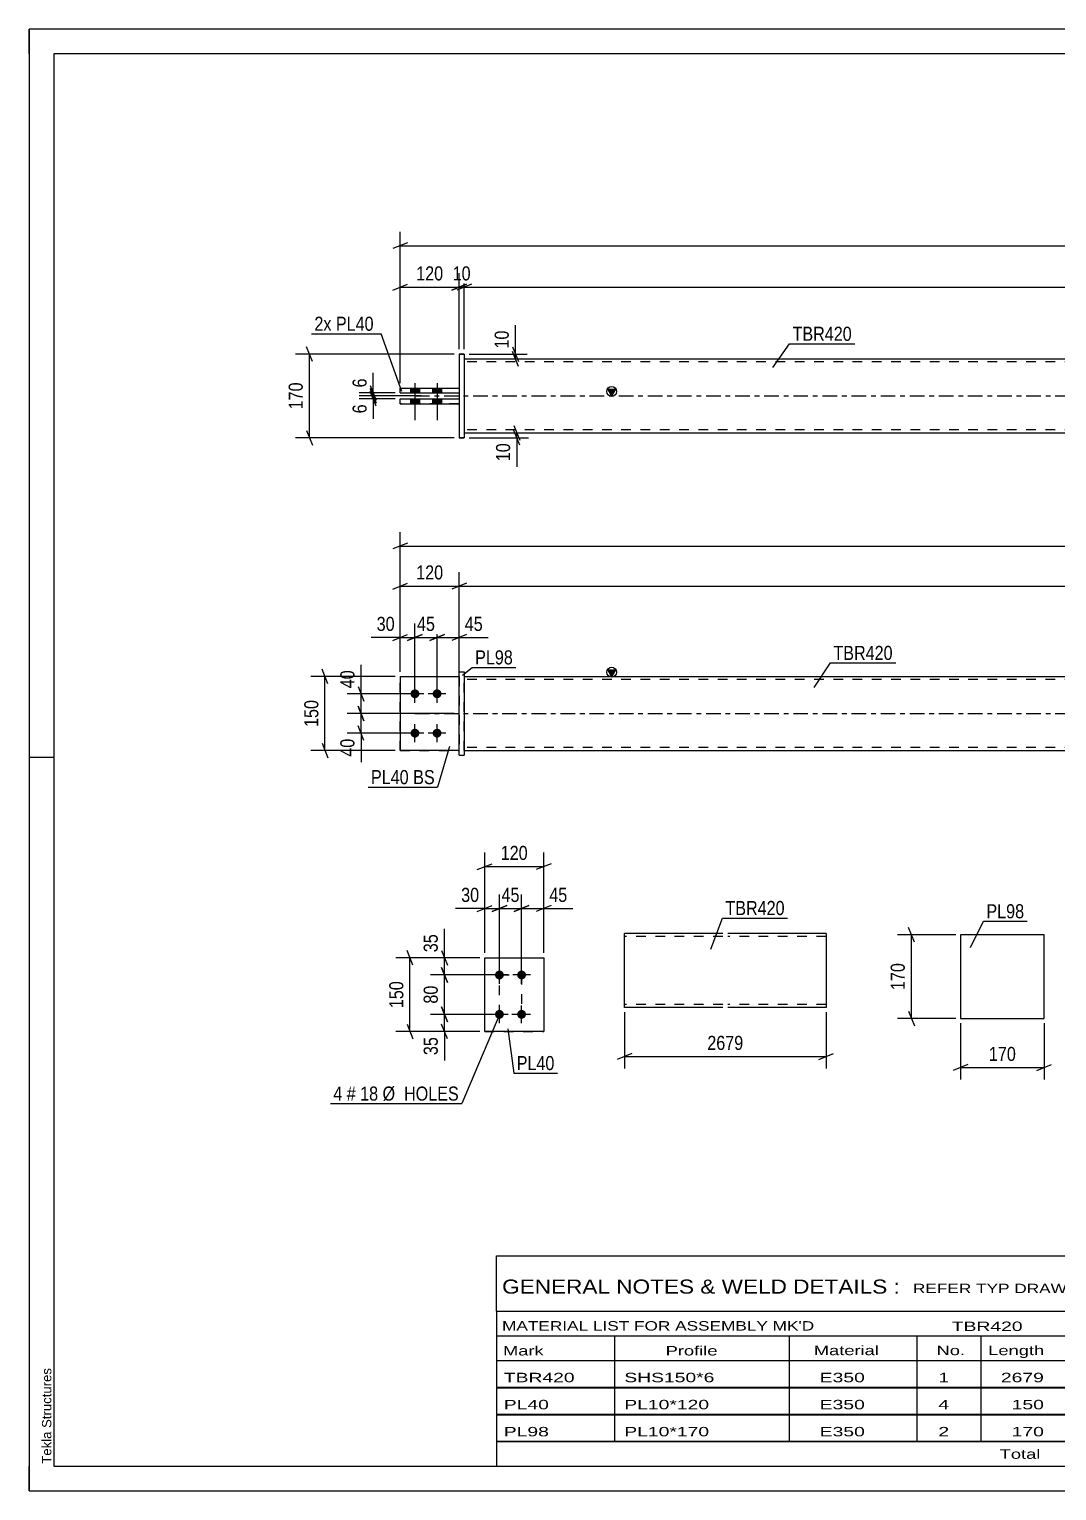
# Model space of a CAD drawing. Header units: millimetres. Extents: x 0 to 420, y 0 to 297.
# Drawn here: x 0 to 208.9, y 0 to 297 of the extents above; entities that cross this region are included whole.
import ezdxf

# ---------------------------------------------------------------- set-up
doc = ezdxf.new("R2010")
doc.units = ezdxf.units.MM
doc.linetypes.add('DXK_LINE_DOT2', pattern=[3.9198, 1.9599, -1.9599])
doc.linetypes.add('DXK_LINE_DOT3', pattern=[5.9187, 2.979, -0.9799, 0.9799, -0.9799])
doc.styles.add('Arial', font='arial.ttf', dxfattribs={"height": 0.2})
doc.styles.add('Arial Narrow', font='ARIALN.TTF', dxfattribs={"height": 0.2})

# ---------------------------------------------------------------- blocks, each defined once
blk = doc.blocks.new('Unknown-580573912-1163')
at = {"color": 5, "linetype": 'Continuous'}
for p, q in [((420, 297), (0, 297)), ((0, 297), (0, 0)), ((0, 292), (0, 297)), ((415, 292), (5, 292)), ((5, 292), (5, 5)), ((5, 149), (0, 149)), ((0, 0), (0, 5)), ((5, 5), (415, 5)), ((0, 0), (420, 0))]:
    blk.add_line(p, q, dxfattribs=at)
at = {"color": 174, "linetype": 'Continuous', "style": 'Arial'}
blk.add_text('Tekla Structures', height=1.9102, rotation=90, dxfattribs=at).set_placement((4.5, 5.5))
blk = doc.blocks.new('Part-580573912-1761 - 1733')
at = {"color": 2, "linetype": 'Continuous'}
for p, q in [((75.43, 165.45), (87.43, 165.45)), ((75.43, 165.45), (75.43, 150.45)), ((87.43, 150.45), (75.43, 150.45)), ((75.43, 150.45), (75.43, 150.45))]:
    blk.add_line(p, q, dxfattribs=at)
at = {"color": 7, "linetype": 'DXK_LINE_DOT2'}
for p, q in [((75.43, 165.45), (87.43, 165.45)), ((87.43, 165.45), (87.43, 165.45)), ((87.43, 165.45), (87.43, 150.45)), ((75.43, 150.45), (87.43, 150.45))]:
    blk.add_line(p, q, dxfattribs=at)
blk = doc.blocks.new('Bolt-580573912-1735 - 1733')
at = {"linetype": 'Continuous'}
for points in [[(78.43, 162.85), (78.62, 162.83), (78.8, 162.78), (78.96, 162.68), (79.1, 162.56), (79.21, 162.4), (79.29, 162.23), (79.33, 162.05), (79.33, 161.86), (79.29, 161.68), (79.21, 161.5), (79.1, 161.35), (78.96, 161.23), (78.8, 161.13), (78.62, 161.07), (78.43, 161.05), (78.25, 161.07), (78.07, 161.13), (77.9, 161.23), (77.76, 161.35), (77.65, 161.5), (77.58, 161.68), (77.54, 161.86), (77.54, 162.05), (77.58, 162.23), (77.65, 162.4), (77.76, 162.56), (77.9, 162.68), (78.07, 162.78), (78.25, 162.83)], [(82.93, 162.85), (83.12, 162.83), (83.3, 162.78), (83.46, 162.68), (83.6, 162.56), (83.71, 162.4), (83.79, 162.23), (83.83, 162.05), (83.83, 161.86), (83.79, 161.68), (83.71, 161.5), (83.6, 161.35), (83.46, 161.23), (83.3, 161.13), (83.12, 161.07), (82.93, 161.05), (82.75, 161.07), (82.57, 161.13), (82.4, 161.23), (82.26, 161.35), (82.15, 161.5), (82.08, 161.68), (82.04, 161.86), (82.04, 162.05), (82.08, 162.23), (82.15, 162.4), (82.26, 162.56), (82.4, 162.68), (82.57, 162.78), (82.75, 162.83)], [(78.43, 154.85), (78.62, 154.83), (78.8, 154.78), (78.96, 154.68), (79.1, 154.56), (79.21, 154.4), (79.29, 154.23), (79.33, 154.05), (79.33, 153.86), (79.29, 153.68), (79.21, 153.5), (79.1, 153.35), (78.96, 153.23), (78.8, 153.13), (78.62, 153.07), (78.43, 153.05), (78.25, 153.07), (78.07, 153.13), (77.9, 153.23), (77.76, 153.35), (77.65, 153.5), (77.58, 153.68), (77.54, 153.86), (77.54, 154.05), (77.58, 154.23), (77.65, 154.4), (77.76, 154.56), (77.9, 154.68), (78.07, 154.78), (78.25, 154.83)], [(82.93, 154.85), (83.12, 154.83), (83.3, 154.78), (83.46, 154.68), (83.6, 154.56), (83.71, 154.4), (83.79, 154.23), (83.83, 154.05), (83.83, 153.86), (83.79, 153.68), (83.71, 153.5), (83.6, 153.35), (83.46, 153.23), (83.3, 153.13), (83.12, 153.07), (82.93, 153.05), (82.75, 153.07), (82.57, 153.13), (82.4, 153.23), (82.26, 153.35), (82.15, 153.5), (82.08, 153.68), (82.04, 153.86), (82.04, 154.05), (82.08, 154.23), (82.15, 154.4), (82.26, 154.56), (82.4, 154.68), (82.57, 154.78), (82.75, 154.83)]]:
    blk.add_hatch(color=1, dxfattribs=at).paths.add_polyline_path(points)
at = {"color": 1, "linetype": 'Continuous'}
for p, q in [((78.43, 160.15), (78.43, 163.75)), ((82.93, 160.15), (82.93, 163.75)), ((80.23, 161.95), (76.63, 161.95)), ((84.73, 161.95), (81.13, 161.95)), ((78.43, 152.15), (78.43, 155.75)), ((82.93, 152.15), (82.93, 155.75)), ((80.23, 153.95), (76.63, 153.95)), ((84.73, 153.95), (81.13, 153.95))]:
    blk.add_line(p, q, dxfattribs=at)
blk = doc.blocks.new('Part-580573912-1741 - 1733')
at = {"linetype": 'Continuous'}
blk.add_hatch(color=2, dxfattribs=at).paths.add_polyline_path([(118.43, 165.45), (117.63, 166.85), (119.23, 166.85)])
at = {"color": 2, "linetype": 'Continuous'}
for p, q in [((118.43, 165.45), (117.63, 166.85)), ((117.63, 166.85), (119.23, 166.85)), ((119.23, 166.85), (118.43, 165.45)), ((88.43, 165.45), (216.43, 165.45)), ((88.43, 150.45), (216.43, 150.45))]:
    blk.add_line(p, q, dxfattribs=at)
at = {"color": 7, "linetype": 'DXK_LINE_DOT2'}
for p, q in [((88.43, 150.45), (88.43, 165.45)), ((216.43, 164.85), (88.43, 164.85)), ((216.43, 151.05), (88.43, 151.05))]:
    blk.add_line(p, q, dxfattribs=at)
at = {"color": 7, "linetype": 'DXK_LINE_DOT3'}
blk.add_line((78.43, 157.95), (216.43, 157.95), dxfattribs=at)
at = {"color": 2, "linetype": 'Continuous'}
blk.add_circle((118.43, 166.35), 1, dxfattribs=at)
blk = doc.blocks.new('Part-580573912-1756 - 1733')
at = {"color": 2, "linetype": 'Continuous'}
for p, q in [((87.43, 166.45), (88.43, 166.45)), ((87.43, 149.45), (87.43, 166.45)), ((88.43, 166.45), (88.43, 166.45)), ((88.43, 166.45), (88.43, 149.45)), ((87.43, 149.45), (88.43, 149.45))]:
    blk.add_line(p, q, dxfattribs=at)
at = {"color": 7, "linetype": 'DXK_LINE_DOT2'}
for p, q in [((87.43, 166.45), (88.43, 166.45)), ((87.43, 149.45), (88.43, 149.45))]:
    blk.add_line(p, q, dxfattribs=at)
blk = doc.blocks.new('Part-580573912-1766 - 1733')
at = {"color": 7, "linetype": 'DXK_LINE_DOT2'}
for p, q in [((75.43, 165.45), (87.43, 165.45)), ((75.43, 165.45), (87.43, 165.45)), ((75.43, 150.45), (75.43, 165.45)), ((87.43, 165.45), (87.43, 165.45)), ((87.43, 165.45), (87.43, 150.45)), ((75.43, 150.45), (87.43, 150.45)), ((87.43, 150.45), (75.43, 150.45)), ((75.43, 150.45), (75.43, 150.45))]:
    blk.add_line(p, q, dxfattribs=at)
blk = doc.blocks.new('Part-580573912-1440 - 1390')
at = {"linetype": 'Continuous'}
blk.add_hatch(color=2, dxfattribs=at).paths.add_polyline_path([(118.43, 222.49), (117.63, 223.89), (119.23, 223.89)])
at = {"color": 2, "linetype": 'Continuous'}
for p, q in [((88.43, 229.99), (216.43, 229.99)), ((118.43, 222.49), (117.63, 223.89)), ((117.63, 223.89), (119.23, 223.89)), ((119.23, 223.89), (118.43, 222.49)), ((88.43, 214.99), (216.43, 214.99))]:
    blk.add_line(p, q, dxfattribs=at)
at = {"color": 7, "linetype": 'DXK_LINE_DOT2'}
for p, q in [((88.43, 229.99), (88.43, 214.99)), ((216.43, 229.39), (88.43, 229.39)), ((216.43, 215.59), (88.43, 215.59))]:
    blk.add_line(p, q, dxfattribs=at)
at = {"color": 7, "linetype": 'DXK_LINE_DOT3'}
blk.add_line((78.43, 222.49), (216.43, 222.49), dxfattribs=at)
at = {"color": 2, "linetype": 'Continuous'}
blk.add_circle((118.43, 223.39), 1, dxfattribs=at)
blk = doc.blocks.new('Bolt-580573912-1424 - 1390')
at = {"linetype": 'Continuous'}
for points in [[(77.53, 223.09), (79.33, 223.09), (79.33, 224.09), (77.53, 224.09)], [(77.53, 223.09), (79.33, 223.09), (79.33, 224.09), (77.53, 224.09)], [(82.03, 223.09), (83.83, 223.09), (83.83, 224.09), (82.03, 224.09)], [(82.03, 223.09), (83.83, 223.09), (83.83, 224.09), (82.03, 224.09)], [(77.53, 220.89), (79.33, 220.89), (79.33, 221.89), (77.53, 221.89)], [(77.53, 220.89), (79.33, 220.89), (79.33, 221.89), (77.53, 221.89)], [(82.03, 220.89), (83.83, 220.89), (83.83, 221.89), (82.03, 221.89)], [(82.03, 220.89), (83.83, 220.89), (83.83, 221.89), (82.03, 221.89)]]:
    blk.add_hatch(color=1, dxfattribs=at).paths.add_polyline_path(points)
at = {"color": 1, "linetype": 'Continuous'}
for p, q in [((77.53, 224.09), (77.53, 223.09)), ((77.53, 224.09), (77.53, 223.09)), ((78.43, 225.09), (78.43, 217.59)), ((78.43, 225.09), (78.43, 217.59)), ((79.33, 224.09), (79.33, 223.09)), ((79.33, 224.09), (79.33, 223.09)), ((82.03, 224.09), (82.03, 223.09)), ((82.03, 224.09), (82.03, 223.09)), ((82.93, 225.09), (82.93, 217.59)), ((82.93, 225.09), (82.93, 217.59)), ((83.83, 224.09), (83.83, 223.09)), ((83.83, 224.09), (83.83, 223.09)), ((77.53, 221.89), (77.53, 220.89)), ((77.53, 221.89), (77.53, 220.89)), ((79.33, 221.89), (79.33, 220.89)), ((79.33, 221.89), (79.33, 220.89)), ((82.03, 221.89), (82.03, 220.89)), ((82.03, 221.89), (82.03, 220.89)), ((83.83, 221.89), (83.83, 220.89)), ((83.83, 221.89), (83.83, 220.89))]:
    blk.add_line(p, q, dxfattribs=at)
blk = doc.blocks.new('Part-580573912-1451 - 1390')
at = {"color": 2, "linetype": 'Continuous'}
for p, q in [((75.43, 224.09), (87.43, 224.09)), ((75.43, 223.09), (75.43, 224.09)), ((75.43, 223.09), (87.43, 223.09)), ((75.43, 223.09), (75.43, 223.09))]:
    blk.add_line(p, q, dxfattribs=at)
at = {"color": 7, "linetype": 'DXK_LINE_DOT2'}
for p, q in [((75.43, 224.09), (87.43, 224.09)), ((75.43, 224.09), (75.43, 224.09)), ((75.43, 223.09), (87.43, 223.09)), ((87.43, 224.09), (87.43, 223.09))]:
    blk.add_line(p, q, dxfattribs=at)
blk = doc.blocks.new('Part-580573912-1456 - 1390')
at = {"color": 2, "linetype": 'Continuous'}
for p, q in [((75.43, 221.89), (87.43, 221.89)), ((75.43, 220.89), (75.43, 221.89)), ((75.43, 220.89), (87.43, 220.89)), ((75.43, 220.89), (75.43, 220.89))]:
    blk.add_line(p, q, dxfattribs=at)
at = {"color": 7, "linetype": 'DXK_LINE_DOT2'}
for p, q in [((75.43, 221.89), (87.43, 221.89)), ((87.43, 220.89), (75.43, 220.89)), ((87.43, 221.89), (87.43, 220.89))]:
    blk.add_line(p, q, dxfattribs=at)
blk = doc.blocks.new('Part-580573912-1457 - 1390')
at = {"color": 2, "linetype": 'Continuous'}
for p, q in [((87.43, 230.99), (88.43, 230.99)), ((87.43, 230.99), (87.43, 213.99)), ((88.43, 230.99), (88.43, 230.99)), ((88.43, 230.99), (88.43, 213.99)), ((88.43, 213.99), (87.43, 213.99)), ((87.43, 213.99), (87.43, 213.99))]:
    blk.add_line(p, q, dxfattribs=at)
at = {"color": 7, "linetype": 'DXK_LINE_DOT2'}
for p, q in [((88.43, 230.99), (87.43, 230.99)), ((88.43, 230.99), (88.43, 230.99)), ((87.43, 213.99), (88.43, 213.99))]:
    blk.add_line(p, q, dxfattribs=at)
blk = doc.blocks.new('Part-580573912-2157 - 2117')
at = {"color": 2, "linetype": 'Continuous'}
for p, q in [((92.61, 108.31), (104.61, 108.31)), ((92.61, 93.31), (92.61, 108.31)), ((104.61, 108.31), (104.61, 108.31)), ((104.61, 108.31), (104.61, 93.31)), ((104.61, 93.31), (92.61, 93.31)), ((92.61, 93.31), (92.61, 93.31))]:
    blk.add_line(p, q, dxfattribs=at)
at = {"color": 7, "linetype": 'DXK_LINE_DOT2'}
for p, q in [((92.61, 108.31), (104.61, 108.31)), ((92.61, 93.31), (104.61, 93.31)), ((92.61, 93.31), (92.61, 93.31))]:
    blk.add_line(p, q, dxfattribs=at)
blk = doc.blocks.new('Bolt-580573912-2152 - 2117')
at = {"linetype": 'Continuous'}
for points in [[(95.61, 103.91), (95.43, 103.93), (95.25, 103.99), (95.08, 104.09), (94.94, 104.21), (94.83, 104.36), (94.76, 104.54), (94.72, 104.72), (94.72, 104.91), (94.76, 105.09), (94.83, 105.26), (94.94, 105.42), (95.08, 105.54), (95.25, 105.64), (95.43, 105.69), (95.61, 105.71), (95.8, 105.69), (95.98, 105.64), (96.14, 105.54), (96.28, 105.42), (96.39, 105.26), (96.47, 105.09), (96.51, 104.91), (96.51, 104.72), (96.47, 104.54), (96.39, 104.36), (96.28, 104.21), (96.14, 104.09), (95.98, 103.99), (95.8, 103.93)], [(100.11, 103.91), (99.93, 103.93), (99.75, 103.99), (99.58, 104.09), (99.44, 104.21), (99.33, 104.36), (99.26, 104.54), (99.22, 104.72), (99.22, 104.91), (99.26, 105.09), (99.33, 105.26), (99.44, 105.42), (99.58, 105.54), (99.75, 105.64), (99.93, 105.69), (100.11, 105.71), (100.3, 105.69), (100.48, 105.64), (100.64, 105.54), (100.78, 105.42), (100.89, 105.26), (100.97, 105.09), (101.01, 104.91), (101.01, 104.72), (100.97, 104.54), (100.89, 104.36), (100.78, 104.21), (100.64, 104.09), (100.48, 103.99), (100.3, 103.93)], [(95.61, 95.91), (95.43, 95.93), (95.25, 95.99), (95.08, 96.09), (94.94, 96.21), (94.83, 96.36), (94.76, 96.54), (94.72, 96.72), (94.72, 96.91), (94.76, 97.09), (94.83, 97.26), (94.94, 97.42), (95.08, 97.54), (95.25, 97.64), (95.43, 97.69), (95.61, 97.71), (95.8, 97.69), (95.98, 97.64), (96.14, 97.54), (96.28, 97.42), (96.39, 97.26), (96.47, 97.09), (96.51, 96.91), (96.51, 96.72), (96.47, 96.54), (96.39, 96.36), (96.28, 96.21), (96.14, 96.09), (95.98, 95.99), (95.8, 95.93)], [(100.11, 95.91), (99.93, 95.93), (99.75, 95.99), (99.58, 96.09), (99.44, 96.21), (99.33, 96.36), (99.26, 96.54), (99.22, 96.72), (99.22, 96.91), (99.26, 97.09), (99.33, 97.26), (99.44, 97.42), (99.58, 97.54), (99.75, 97.64), (99.93, 97.69), (100.11, 97.71), (100.3, 97.69), (100.48, 97.64), (100.64, 97.54), (100.78, 97.42), (100.89, 97.26), (100.97, 97.09), (101.01, 96.91), (101.01, 96.72), (100.97, 96.54), (100.89, 96.36), (100.78, 96.21), (100.64, 96.09), (100.48, 95.99), (100.3, 95.93)]]:
    blk.add_hatch(color=1, dxfattribs=at).paths.add_polyline_path(points)
at = {"color": 1, "linetype": 'Continuous'}
for p, q in [((97.41, 104.81), (93.81, 104.81)), ((95.61, 103.01), (95.61, 106.61)), ((101.91, 104.81), (98.31, 104.81)), ((100.11, 103.01), (100.11, 106.61)), ((95.61, 95.01), (95.61, 98.61)), ((100.11, 95.01), (100.11, 98.61)), ((97.41, 96.81), (93.81, 96.81)), ((101.91, 96.81), (98.31, 96.81))]:
    blk.add_line(p, q, dxfattribs=at)
blk = doc.blocks.new('Part-580573912-2288 - 2282')
at = {"color": 2, "linetype": 'Continuous'}
for p, q in [((206.38, 112.99), (189.38, 112.99)), ((189.38, 112.99), (189.38, 95.99)), ((206.38, 95.99), (206.38, 112.99)), ((189.38, 95.99), (206.38, 95.99))]:
    blk.add_line(p, q, dxfattribs=at)
blk = doc.blocks.new('Part-580573912-2314 - 2307')
at = {"color": 2, "linetype": 'Continuous'}
for p, q in [((141.04, 113.23), (121.04, 113.23)), ((121.04, 98.32), (121.04, 113.23)), ((162.04, 113.23), (142.04, 113.23)), ((162.04, 113.23), (162.04, 113.14)), ((162.04, 113.14), (162.04, 112.03)), ((162.04, 112.03), (162.04, 98.23)), ((121.04, 98.23), (121.04, 98.32)), ((141.04, 98.23), (121.04, 98.23)), ((162.04, 98.23), (142.04, 98.23))]:
    blk.add_line(p, q, dxfattribs=at)
at = {"color": 7, "linetype": 'DXK_LINE_DOT2'}
for p, q in [((162.04, 112.88), (162.04, 112.03)), ((141.04, 112.63), (121.04, 112.63)), ((162.04, 112.63), (142.04, 112.63)), ((121.04, 98.83), (121.04, 98.88)), ((141.04, 98.83), (121.04, 98.83)), ((121.04, 98.23), (121.04, 98.23)), ((162.04, 98.83), (142.04, 98.83)), ((162.04, 98.88), (162.04, 98.97)), ((162.04, 98.83), (162.04, 98.88)), ((162.04, 98.83), (162.04, 98.88))]:
    blk.add_line(p, q, dxfattribs=at)
blk = doc.blocks.new('Rectangle-580573912-2267 - 2117')
at = {"color": 1, "linetype": 'DXK_LINE_DOT2'}
blk.add_lwpolyline([(95.61, 104.81), (100.11, 104.81), (100.11, 96.81), (95.61, 96.81), (95.61, 104.81)], close=True, dxfattribs=at)
blk = doc.blocks.new('StraightDimension-580573912-1850 - 1733')
at = {"color": 7, "linetype": 'Continuous'}
for p, q in [((75.43, 166.45), (75.43, 194.83)), ((76.93, 192.58), (73.93, 191.38)), ((75.43, 191.98), (357.53, 191.98))]:
    blk.add_line(p, q, dxfattribs=at)
blk = doc.blocks.new('StraightDimension-580573912-1994 - 1733')
at = {"color": 7, "linetype": 'Continuous'}
for p, q in [((86.43, 157.95), (64.62, 157.95)), ((66.87, 159.45), (68.07, 156.45)), ((67.47, 153.95), (67.47, 157.95)), ((68.07, 152.45), (66.87, 155.45)), ((77.43, 153.95), (64.62, 153.95))]:
    blk.add_line(p, q, dxfattribs=at)
at = {"color": 0}
blk.add_wipeout([(66.72, 153.43), (62.52, 153.43), (62.52, 148.57), (66.72, 148.57)], dxfattribs=at)
at = {"color": 7, "linetype": 'Continuous'}
blk.add_line((67.47, 153.95), (67.47, 148.05), dxfattribs=at)
blk.add_line((67.47, 153.95), (67.47, 148.05), dxfattribs=at)
at = {"color": 3, "style": 'Arial Narrow'}
blk.add_text('40', height=2.863, rotation=90.0002, dxfattribs=at).set_placement((66.12, 149.17))
blk = doc.blocks.new('StraightDimension-580573912-1908 - 1733')
at = {"color": 7, "linetype": 'Continuous'}
for p, q in [((88.93, 184.43), (85.93, 183.23)), ((87.43, 158.95), (87.43, 186.68)), ((87.43, 183.83), (345.53, 183.83))]:
    blk.add_line(p, q, dxfattribs=at)
blk = doc.blocks.new('StraightDimension-580573912-1923 - 1733')
at = {"color": 7, "linetype": 'Continuous'}
for p, q in [((73.93, 183.23), (76.93, 184.43)), ((75.43, 166.45), (75.43, 186.68)), ((88.93, 184.43), (85.93, 183.23)), ((87.43, 158.95), (87.43, 186.68)), ((75.43, 183.83), (87.43, 183.83))]:
    blk.add_line(p, q, dxfattribs=at)
at = {"color": 0}
blk.add_wipeout([(84.77, 184.58), (84.77, 188.78), (78.09, 188.78), (78.09, 184.58)], dxfattribs=at)
at = {"color": 3, "style": 'Arial Narrow'}
blk.add_text('120', height=2.863, dxfattribs=at).set_placement((78.69, 185.18))
blk = doc.blocks.new('StraightDimension-580573912-1939 - 1733')
at = {"color": 7, "linetype": 'Continuous'}
for p, q in [((82.93, 162.95), (82.93, 176.23)), ((87.43, 166.45), (87.43, 176.23)), ((81.43, 172.78), (84.43, 173.98)), ((82.93, 173.38), (87.43, 173.38)), ((88.93, 173.98), (85.93, 172.78))]:
    blk.add_line(p, q, dxfattribs=at)
at = {"color": 0}
blk.add_wipeout([(92.81, 174.13), (92.81, 178.33), (87.96, 178.33), (87.96, 174.13)], dxfattribs=at)
at = {"color": 7, "linetype": 'Continuous'}
blk.add_line((87.43, 173.38), (93.34, 173.38), dxfattribs=at)
blk.add_line((87.43, 173.38), (93.34, 173.38), dxfattribs=at)
at = {"color": 3, "style": 'Arial Narrow'}
blk.add_text('45', height=2.863, dxfattribs=at).set_placement((88.56, 174.73))
blk = doc.blocks.new('StraightDimension-580573912-1955 - 1733')
at = {"color": 7, "linetype": 'Continuous'}
for p, q in [((78.43, 162.95), (78.43, 176.23)), ((82.93, 162.95), (82.93, 176.23)), ((76.93, 172.78), (79.93, 173.98)), ((78.43, 173.38), (82.93, 173.38)), ((84.43, 173.98), (81.43, 172.78))]:
    blk.add_line(p, q, dxfattribs=at)
at = {"color": 0}
blk.add_wipeout([(83.11, 174.13), (83.11, 178.33), (78.25, 178.33), (78.25, 174.13)], dxfattribs=at)
at = {"color": 3, "style": 'Arial Narrow'}
blk.add_text('45', height=2.863, dxfattribs=at).set_placement((78.85, 174.73))
blk = doc.blocks.new('StraightDimension-580573912-1968 - 1733')
at = {"color": 7, "linetype": 'Continuous'}
for p, q in [((75.43, 166.45), (75.43, 176.23)), ((78.43, 162.95), (78.43, 176.23)), ((73.93, 172.78), (76.93, 173.98)), ((75.43, 173.38), (78.43, 173.38)), ((79.93, 173.98), (76.93, 172.78))]:
    blk.add_line(p, q, dxfattribs=at)
at = {"color": 0}
blk.add_wipeout([(74.91, 174.13), (74.91, 178.33), (70.05, 178.33), (70.05, 174.13)], dxfattribs=at)
at = {"color": 7, "linetype": 'Continuous'}
blk.add_line((75.43, 173.38), (69.53, 173.38), dxfattribs=at)
blk.add_line((75.43, 173.38), (69.53, 173.38), dxfattribs=at)
at = {"color": 3, "style": 'Arial Narrow'}
blk.add_text('30', height=2.863, dxfattribs=at).set_placement((70.65, 174.73))
blk = doc.blocks.new('StraightDimension-580573912-1985 - 1733')
at = {"color": 7, "linetype": 'Continuous'}
for p, q in [((66.87, 163.45), (68.07, 160.45)), ((77.43, 161.95), (64.62, 161.95)), ((67.47, 157.95), (67.47, 161.95)), ((86.43, 157.95), (64.62, 157.95)), ((68.07, 156.45), (66.87, 159.45))]:
    blk.add_line(p, q, dxfattribs=at)
at = {"color": 0}
blk.add_wipeout([(66.72, 167.34), (62.52, 167.34), (62.52, 162.48), (66.72, 162.48)], dxfattribs=at)
at = {"color": 7, "linetype": 'Continuous'}
blk.add_line((67.47, 161.95), (67.47, 167.86), dxfattribs=at)
blk.add_line((67.47, 161.95), (67.47, 167.86), dxfattribs=at)
at = {"color": 3, "style": 'Arial Narrow'}
blk.add_text('40', height=2.863, rotation=90.0002, dxfattribs=at).set_placement((66.12, 163.08))
blk = doc.blocks.new('StraightDimension-580573912-2004 - 1733')
at = {"color": 7, "linetype": 'Continuous'}
for p, q in [((60.74, 163.95), (59.54, 166.95)), ((74.43, 165.45), (57.29, 165.45)), ((60.14, 150.45), (60.14, 165.45)), ((59.54, 151.95), (60.74, 148.95)), ((74.43, 150.45), (57.29, 150.45))]:
    blk.add_line(p, q, dxfattribs=at)
at = {"color": 0}
blk.add_wipeout([(59.39, 161.3), (55.19, 161.3), (55.19, 154.61), (59.39, 154.61)], dxfattribs=at)
at = {"color": 3, "style": 'Arial Narrow'}
blk.add_text('150', height=2.863, rotation=90.0002, dxfattribs=at).set_placement((58.79, 155.21))
blk = doc.blocks.new('StraightDimension-580573912-1665 - 1390')
at = {"color": 7, "linetype": 'Continuous'}
for p, q in [((57.57, 229.49), (56.37, 232.49)), ((86.43, 230.99), (54.12, 230.99)), ((56.97, 213.99), (56.97, 230.99)), ((86.43, 213.99), (54.12, 213.99)), ((56.37, 215.49), (57.57, 212.49))]:
    blk.add_line(p, q, dxfattribs=at)
at = {"color": 0}
blk.add_wipeout([(56.22, 225.83), (52.02, 225.83), (52.02, 219.15), (56.22, 219.15)], dxfattribs=at)
at = {"color": 3, "style": 'Arial Narrow'}
blk.add_text('170', height=2.863, rotation=90.0002, dxfattribs=at).set_placement((55.62, 219.75))
blk = doc.blocks.new('StraightDimension-580573912-1562 - 1390')
at = {"color": 7, "linetype": 'Continuous'}
for p, q in [((75.43, 225.09), (75.43, 255.86)), ((76.93, 253.61), (73.93, 252.41)), ((75.43, 253.01), (357.53, 253.01))]:
    blk.add_line(p, q, dxfattribs=at)
blk = doc.blocks.new('StraightDimension-580573912-1583 - 1390')
at = {"color": 7, "linetype": 'Continuous'}
for p, q in [((88.43, 231.99), (88.43, 247.45)), ((89.93, 245.2), (86.93, 244)), ((88.43, 244.6), (344.53, 244.6))]:
    blk.add_line(p, q, dxfattribs=at)
blk = doc.blocks.new('StraightDimension-580573912-1593 - 1390')
at = {"color": 7, "linetype": 'Continuous'}
for p, q in [((87.43, 231.99), (87.43, 247.45)), ((88.43, 231.99), (88.43, 247.45)), ((85.93, 244), (88.93, 245.2)), ((89.93, 245.2), (86.93, 244)), ((87.43, 244.6), (88.43, 244.6))]:
    blk.add_line(p, q, dxfattribs=at)
at = {"color": 0}
blk.add_wipeout([(90.36, 245.35), (90.36, 249.55), (85.5, 249.55), (85.5, 245.35)], dxfattribs=at)
at = {"color": 3, "style": 'Arial Narrow'}
blk.add_text('10', height=2.863, dxfattribs=at).set_placement((86.1, 245.95))
blk = doc.blocks.new('StraightDimension-580573912-1603 - 1390')
at = {"color": 7, "linetype": 'Continuous'}
for p, q in [((75.43, 225.09), (75.43, 247.45)), ((87.43, 231.99), (87.43, 247.45)), ((73.93, 244), (76.93, 245.2)), ((75.43, 244.6), (87.43, 244.6)), ((88.93, 245.2), (85.93, 244))]:
    blk.add_line(p, q, dxfattribs=at)
at = {"color": 0}
blk.add_wipeout([(84.77, 245.35), (84.77, 249.55), (78.09, 249.55), (78.09, 245.35)], dxfattribs=at)
at = {"color": 3, "style": 'Arial Narrow'}
blk.add_text('120', height=2.863, dxfattribs=at).set_placement((78.69, 245.95))
blk = doc.blocks.new('StraightDimension-580573912-1624 - 1390')
at = {"color": 7, "linetype": 'Continuous'}
for p, q in [((89.43, 214.99), (101.53, 214.99)), ((89.43, 213.99), (101.53, 213.99)), ((98.53, 216.49), (99.73, 213.49)), ((99.73, 212.49), (98.53, 215.49)), ((99.13, 213.99), (99.13, 214.99))]:
    blk.add_line(p, q, dxfattribs=at)
at = {"color": 0}
blk.add_wipeout([(98.38, 213.46), (94.18, 213.46), (94.18, 208.61), (98.38, 208.61)], dxfattribs=at)
at = {"color": 7, "linetype": 'Continuous'}
blk.add_line((99.13, 213.99), (99.13, 208.08), dxfattribs=at)
blk.add_line((99.13, 213.99), (99.13, 208.08), dxfattribs=at)
at = {"color": 3, "style": 'Arial Narrow'}
blk.add_text('10', height=2.863, rotation=90.0002, dxfattribs=at).set_placement((97.78, 209.21))
blk = doc.blocks.new('StraightDimension-580573912-1634 - 1390')
at = {"color": 7, "linetype": 'Continuous'}
for p, q in [((98.26, 232.49), (99.46, 229.49)), ((89.43, 230.99), (101.26, 230.99)), ((89.43, 229.99), (101.26, 229.99)), ((99.46, 228.49), (98.26, 231.49)), ((98.86, 229.99), (98.86, 230.99))]:
    blk.add_line(p, q, dxfattribs=at)
at = {"color": 0}
blk.add_wipeout([(98.11, 236.37), (93.91, 236.37), (93.91, 231.51), (98.11, 231.51)], dxfattribs=at)
at = {"color": 7, "linetype": 'Continuous'}
blk.add_line((98.86, 230.99), (98.86, 236.89), dxfattribs=at)
blk.add_line((98.86, 230.99), (98.86, 236.89), dxfattribs=at)
at = {"color": 3, "style": 'Arial Narrow'}
blk.add_text('10', height=2.863, rotation=90.0002, dxfattribs=at).set_placement((97.51, 232.11))
blk = doc.blocks.new('StraightDimension-580573912-1676 - 1390')
at = {"color": 7, "linetype": 'Continuous'}
for p, q in [((69.36, 223.99), (70.56, 220.99)), ((70.56, 220.39), (69.36, 223.39)), ((79.68, 222.49), (67.11, 222.49)), ((74.43, 221.89), (67.11, 221.89)), ((69.96, 221.89), (69.96, 222.49))]:
    blk.add_line(p, q, dxfattribs=at)
at = {"color": 0}
blk.add_wipeout([(69.21, 221.36), (65.01, 221.36), (65.01, 218.34), (69.21, 218.34)], dxfattribs=at)
at = {"color": 7, "linetype": 'Continuous'}
blk.add_line((69.96, 221.89), (69.96, 217.81), dxfattribs=at)
blk.add_line((69.96, 221.89), (69.96, 217.81), dxfattribs=at)
at = {"color": 3, "style": 'Arial Narrow'}
blk.add_text('6', height=2.86, rotation=90.0002, dxfattribs=at).set_placement((68.61, 218.94))
blk = doc.blocks.new('StraightDimension-580573912-1686 - 1390')
at = {"color": 7, "linetype": 'Continuous'}
for p, q in [((74.43, 223.09), (67.11, 223.09)), ((69.36, 224.59), (70.56, 221.59)), ((70.56, 220.99), (69.36, 223.99)), ((69.96, 222.49), (69.96, 223.09)), ((79.68, 222.49), (67.11, 222.49))]:
    blk.add_line(p, q, dxfattribs=at)
at = {"color": 0}
blk.add_wipeout([(69.21, 226.64), (65.01, 226.64), (65.01, 223.61), (69.21, 223.61)], dxfattribs=at)
at = {"color": 7, "linetype": 'Continuous'}
blk.add_line((69.96, 223.09), (69.96, 227.17), dxfattribs=at)
blk.add_line((69.96, 223.09), (69.96, 227.17), dxfattribs=at)
at = {"color": 3, "style": 'Arial Narrow'}
blk.add_text('6', height=2.86, rotation=90.0002, dxfattribs=at).set_placement((68.61, 224.21))
blk = doc.blocks.new('StraightDimension-580573912-2160 - 2117')
at = {"color": 7, "linetype": 'Continuous'}
for p, q in [((92.61, 109.31), (92.61, 129.68)), ((104.61, 109.31), (104.61, 129.68)), ((91.11, 126.23), (94.11, 127.43)), ((92.61, 126.83), (104.61, 126.83)), ((106.11, 127.43), (103.11, 126.23))]:
    blk.add_line(p, q, dxfattribs=at)
at = {"color": 0}
blk.add_wipeout([(101.96, 127.58), (101.96, 131.78), (95.27, 131.78), (95.27, 127.58)], dxfattribs=at)
at = {"color": 3, "style": 'Arial Narrow'}
blk.add_text('120', height=2.863, dxfattribs=at).set_placement((95.87, 128.18))
blk = doc.blocks.new('StraightDimension-580573912-2177 - 2117')
at = {"color": 7, "linetype": 'Continuous'}
for p, q in [((94.11, 117.71), (97.11, 118.91)), ((95.61, 105.81), (95.61, 121.16)), ((101.61, 118.91), (98.61, 117.71)), ((100.11, 105.81), (100.11, 121.16)), ((95.61, 118.31), (100.11, 118.31))]:
    blk.add_line(p, q, dxfattribs=at)
at = {"color": 0}
blk.add_wipeout([(100.29, 119.06), (100.29, 123.26), (95.44, 123.26), (95.44, 119.06)], dxfattribs=at)
at = {"color": 3, "style": 'Arial Narrow'}
blk.add_text('45', height=2.863, dxfattribs=at).set_placement((96.04, 119.66))
blk = doc.blocks.new('StraightDimension-580573912-2187 - 2117')
at = {"color": 7, "linetype": 'Continuous'}
for p, q in [((91.11, 117.71), (94.11, 118.91)), ((92.61, 109.31), (92.61, 121.16)), ((97.11, 118.91), (94.11, 117.71)), ((95.61, 105.81), (95.61, 121.16)), ((92.61, 118.31), (95.61, 118.31))]:
    blk.add_line(p, q, dxfattribs=at)
at = {"color": 0}
blk.add_wipeout([(92.09, 119.06), (92.09, 123.26), (87.23, 123.26), (87.23, 119.06)], dxfattribs=at)
at = {"color": 7, "linetype": 'Continuous'}
blk.add_line((92.61, 118.31), (86.71, 118.31), dxfattribs=at)
blk.add_line((92.61, 118.31), (86.71, 118.31), dxfattribs=at)
at = {"color": 3, "style": 'Arial Narrow'}
blk.add_text('30', height=2.863, dxfattribs=at).set_placement((87.83, 119.66))
blk = doc.blocks.new('StraightDimension-580573912-2200 - 2117')
at = {"color": 7, "linetype": 'Continuous'}
for p, q in [((98.61, 117.71), (101.61, 118.91)), ((100.11, 105.81), (100.11, 121.16)), ((106.11, 118.91), (103.11, 117.71)), ((104.61, 109.31), (104.61, 121.16)), ((100.11, 118.31), (104.61, 118.31))]:
    blk.add_line(p, q, dxfattribs=at)
at = {"color": 0}
blk.add_wipeout([(109.99, 119.06), (109.99, 123.26), (105.14, 123.26), (105.14, 119.06)], dxfattribs=at)
at = {"color": 7, "linetype": 'Continuous'}
blk.add_line((104.61, 118.31), (110.52, 118.31), dxfattribs=at)
blk.add_line((104.61, 118.31), (110.52, 118.31), dxfattribs=at)
at = {"color": 3, "style": 'Arial Narrow'}
blk.add_text('45', height=2.863, dxfattribs=at).set_placement((105.74, 119.66))
blk = doc.blocks.new('StraightDimension-580573912-2214 - 2117')
at = {"color": 7, "linetype": 'Continuous'}
for p, q in [((91.61, 108.31), (74.57, 108.31)), ((78.02, 106.81), (76.82, 109.81)), ((77.42, 93.31), (77.42, 108.31)), ((91.61, 93.31), (74.57, 93.31)), ((76.82, 94.81), (78.02, 91.81))]:
    blk.add_line(p, q, dxfattribs=at)
at = {"color": 0}
blk.add_wipeout([(76.67, 104.16), (72.47, 104.16), (72.47, 97.47), (76.67, 97.47)], dxfattribs=at)
at = {"color": 3, "style": 'Arial Narrow'}
blk.add_text('150', height=2.863, rotation=90.0002, dxfattribs=at).set_placement((76.07, 98.07))
blk = doc.blocks.new('StraightDimension-580573912-2231 - 2117')
at = {"color": 7, "linetype": 'Continuous'}
for p, q in [((83.82, 98.31), (85.02, 95.31)), ((94.61, 96.81), (81.57, 96.81)), ((84.42, 93.31), (84.42, 96.81)), ((91.61, 93.31), (81.57, 93.31)), ((85.02, 91.81), (83.82, 94.81))]:
    blk.add_line(p, q, dxfattribs=at)
at = {"color": 0}
blk.add_wipeout([(83.67, 92.79), (79.47, 92.79), (79.47, 87.93), (83.67, 87.93)], dxfattribs=at)
at = {"color": 7, "linetype": 'Continuous'}
blk.add_line((84.42, 93.31), (84.42, 87.41), dxfattribs=at)
blk.add_line((84.42, 93.31), (84.42, 87.41), dxfattribs=at)
at = {"color": 3, "style": 'Arial Narrow'}
blk.add_text('35', height=2.863, rotation=90.0002, dxfattribs=at).set_placement((83.07, 88.53))
blk = doc.blocks.new('StraightDimension-580573912-2244 - 2117')
at = {"color": 7, "linetype": 'Continuous'}
for p, q in [((94.61, 104.81), (81.57, 104.81)), ((83.82, 106.31), (85.02, 103.31)), ((84.42, 96.81), (84.42, 104.81)), ((85.02, 95.31), (83.82, 98.31)), ((94.61, 96.81), (81.57, 96.81))]:
    blk.add_line(p, q, dxfattribs=at)
at = {"color": 0}
blk.add_wipeout([(83.67, 103.24), (79.47, 103.24), (79.47, 98.39), (83.67, 98.39)], dxfattribs=at)
at = {"color": 3, "style": 'Arial Narrow'}
blk.add_text('80', height=2.863, rotation=90.0002, dxfattribs=at).set_placement((83.07, 98.99))
blk = doc.blocks.new('StraightDimension-580573912-2254 - 2117')
at = {"color": 7, "linetype": 'Continuous'}
for p, q in [((91.61, 108.31), (81.57, 108.31)), ((83.82, 109.81), (85.02, 106.81)), ((84.42, 104.81), (84.42, 108.31)), ((94.61, 104.81), (81.57, 104.81)), ((85.02, 103.31), (83.82, 106.31))]:
    blk.add_line(p, q, dxfattribs=at)
at = {"color": 0}
blk.add_wipeout([(83.67, 113.7), (79.47, 113.7), (79.47, 108.84), (83.67, 108.84)], dxfattribs=at)
at = {"color": 7, "linetype": 'Continuous'}
blk.add_line((84.42, 108.31), (84.42, 114.22), dxfattribs=at)
blk.add_line((84.42, 108.31), (84.42, 114.22), dxfattribs=at)
at = {"color": 3, "style": 'Arial Narrow'}
blk.add_text('35', height=2.863, rotation=90.0002, dxfattribs=at).set_placement((83.07, 109.44))
blk = doc.blocks.new('StraightDimension-580573912-2290 - 2282')
at = {"color": 7, "linetype": 'Continuous'}
for p, q in [((188.38, 112.99), (176.53, 112.99)), ((179.98, 111.49), (178.78, 114.49)), ((179.38, 95.99), (179.38, 112.99)), ((188.38, 95.99), (176.53, 95.99)), ((178.78, 97.49), (179.98, 94.49))]:
    blk.add_line(p, q, dxfattribs=at)
at = {"color": 0}
blk.add_wipeout([(178.63, 107.83), (174.43, 107.83), (174.43, 101.15), (178.63, 101.15)], dxfattribs=at)
at = {"color": 3, "style": 'Arial Narrow'}
blk.add_text('170', height=2.863, rotation=90.0002, dxfattribs=at).set_placement((178.03, 101.75))
blk = doc.blocks.new('StraightDimension-580573912-2299 - 2282')
at = {"color": 7, "linetype": 'Continuous'}
for p, q in [((189.38, 94.99), (189.38, 83.59)), ((206.38, 94.99), (206.38, 83.59)), ((190.88, 86.59), (187.88, 85.39)), ((204.88, 85.39), (207.88, 86.59)), ((189.38, 85.99), (206.38, 85.99))]:
    blk.add_line(p, q, dxfattribs=at)
at = {"color": 0}
blk.add_wipeout([(201.22, 86.74), (201.22, 90.94), (194.54, 90.94), (194.54, 86.74)], dxfattribs=at)
at = {"color": 3, "style": 'Arial Narrow'}
blk.add_text('170', height=2.863, dxfattribs=at).set_placement((195.14, 87.34))
blk = doc.blocks.new('StraightDimension-580573912-2317 - 2307')
at = {"color": 7, "linetype": 'Continuous'}
for p, q in [((121.04, 97.23), (121.04, 85.83)), ((162.04, 97.23), (162.04, 85.83)), ((122.54, 88.83), (119.54, 87.63)), ((121.04, 88.23), (162.04, 88.23)), ((160.54, 87.63), (163.54, 88.83))]:
    blk.add_line(p, q, dxfattribs=at)
at = {"color": 0}
blk.add_wipeout([(145.79, 88.98), (145.79, 93.18), (137.28, 93.18), (137.28, 88.98)], dxfattribs=at)
at = {"color": 3, "style": 'Arial Narrow'}
blk.add_text('2679', height=2.863, dxfattribs=at).set_placement((137.88, 89.58))
blk = doc.blocks.new('Unknown-580573912-3687')
at = {"color": 7, "linetype": 'Continuous'}
for p, q in [((95, 47.75), (255, 47.75)), ((95, 36.5), (95, 47.75)), ((255, 47.75), (255, 36.5)), ((95, 36.5), (255, 36.5)), ((95, 36.5), (95, 31.5)), ((255, 36.5), (255, 31.5)), ((95, 31.5), (255, 31.5)), ((95, 31.5), (95, 26.5)), ((119, 31.5), (119, 26.5)), ((154.5, 31.5), (154.5, 26.5)), ((180.5, 31.5), (180.5, 26.5)), ((193.5, 31.5), (193.5, 26.5)), ((211, 31.5), (211, 26.5)), ((233, 31.5), (233, 26.5)), ((255, 31.5), (255, 26.5)), ((95, 26.5), (255, 26.5)), ((95, 26.45), (95, 21.05)), ((95, 26.45), (255, 26.45)), ((119, 26.5), (119, 21)), ((154.5, 26.5), (154.5, 21)), ((180.5, 26.5), (180.5, 21)), ((193.5, 26.5), (193.5, 21)), ((211, 26.5), (211, 21)), ((233, 26.5), (233, 21)), ((255, 26.45), (255, 21.05)), ((95, 21.05), (255, 21.05)), ((95, 20.95), (95, 15.55)), ((95, 20.95), (255, 20.95)), ((119, 21), (119, 15.5)), ((154.5, 21), (154.5, 15.5)), ((180.5, 21), (180.5, 15.5)), ((193.5, 21), (193.5, 15.5)), ((211, 21), (211, 15.5)), ((233, 21), (233, 15.5)), ((255, 20.95), (255, 15.55)), ((95, 15.55), (255, 15.55)), ((95, 15.45), (95, 10.05)), ((95, 15.45), (255, 15.45)), ((119, 15.5), (119, 10)), ((154.5, 15.5), (154.5, 10)), ((180.5, 15.5), (180.5, 10)), ((193.5, 15.5), (193.5, 10)), ((211, 15.5), (211, 10)), ((233, 15.5), (233, 10)), ((255, 15.45), (255, 10.05)), ((95, 10.05), (255, 10.05)), ((95, 10), (255, 10)), ((95, 10), (95, 5)), ((211, 10), (211, 5)), ((233, 10), (233, 5)), ((255, 10), (255, 5)), ((95, 5), (255, 5))]:
    blk.add_line(p, q, dxfattribs=at)
at = {"color": 7, "style": 'Arial Narrow'}
for s, height, width, p in [('GENERAL NOTES & WELD DETAILS :', 2.8633, 1.4, (96.15, 40.06)), ('REFER TYP DRAWING TYP-01', 1.9089, 1.6, (179.7, 40.16)), ("MATERIAL LIST FOR ASSEMBLY MK'D", 1.9089, 1.6, (96.15, 32.56)), ('TBR420', 1.909, 1.794707, (187.59, 32.47)), ('1', 1.91, 1.794707, (217.08, 32.56)), ('No. Required', 1.9089, 1.6, (226.41, 32.56)), ('Mark', 1.909, 1.7, (96.34, 27.5)), ('Profile', 1.909, 1.7, (129.41, 27.5)), ('Material', 1.909, 1.7, (159.54, 27.56)), ('No.', 1.909, 1.7, (184.5, 27.56)), ('Length', 1.909, 1.7, (195, 27.56)), ('Area', 1.909, 1.7, (217.5, 27.56)), ('Weight', 1.909, 1.7, (237, 27.56))]:
    blk.add_text(s, height=height, dxfattribs=dict(at, width=width)).set_placement(p)
at = {"color": 7, "linetype": 'Continuous', "style": 'Arial Narrow'}
for s, height, width, p in [('TBR420', 1.909, 1.794707, (96.5, 22.06)), ('SHS150*6', 1.909, 1.794707, (121, 22.06)), ('E350', 1.909, 1.794707, (160.74, 22.06)), ('1', 1.91, 1.794707, (184.86, 22.06)), ('2679', 1.909, 1.794707, (197.58, 22.06)), ('1.6', 1.909, 1.794707, (221.32, 22.06)), ('72.7', 1.909, 1.794707, (240.14, 22.06)), ('PL40', 1.909, 1.794707, (96.5, 16.56)), ('PL10*120', 1.909, 1.794707, (121, 16.56)), ('E350', 1.909, 1.794707, (160.74, 16.56)), ('4', 1.91, 1.794707, (184.86, 16.56)), ('150', 1.909, 1.794707, (199.77, 16.56)), ('0.0', 1.909, 1.794707, (221.32, 16.56)), ('5.7', 1.909, 1.794707, (242.33, 16.56)), ('PL98', 1.909, 1.794707, (96.5, 11.06)), ('PL10*170', 1.909, 1.794707, (121, 11.06)), ('E350', 1.909, 1.794707, (160.74, 11.06)), ('2', 1.91, 1.794707, (184.86, 11.06)), ('170', 1.909, 1.794707, (199.77, 11.06)), ('0.1', 1.909, 1.794707, (221.32, 11.06)), ('4.5', 1.909, 1.794707, (242.33, 11.06)), ('Total', 1.909, 1.7, (197.33, 6.5)), ('1.9', 1.909, 1.794707, (220.83, 6.5)), ('82.9', 1.909, 1.794707, (240.14, 6.5))]:
    blk.add_text(s, height=height, dxfattribs=dict(at, width=width)).set_placement(p)
blk = doc.blocks.new('Mark-580573912-1737 - 1733')
at = {"color": 0}
blk.add_wipeout([(175.58, 168.83), (175.58, 171.83), (163.52, 171.83), (163.52, 168.83)], dxfattribs=at)
blk.add_wipeout([(175.58, 168.83), (175.58, 171.83), (163.52, 171.83), (163.52, 168.83)], dxfattribs=at)
at = {"color": 30, "linetype": 'Continuous'}
for p, q in [((159.63, 163.26), (162.92, 168.23)), ((162.92, 168.23), (176.18, 168.23))]:
    blk.add_line(p, q, dxfattribs=at)
at = {"color": 3, "style": 'Arial Narrow'}
blk.add_text('TBR420', height=2.863, dxfattribs=at).set_placement((163.52, 168.83))
blk = doc.blocks.new('Mark-580573912-1752 - 1733')
at = {"color": 0}
blk.add_wipeout([(98.35, 167.92), (98.35, 170.92), (90.67, 170.92), (90.67, 167.92)], dxfattribs=at)
blk.add_wipeout([(98.35, 167.92), (98.35, 170.92), (90.67, 170.92), (90.67, 167.92)], dxfattribs=at)
at = {"color": 30, "linetype": 'Continuous'}
for p, q in [((88.13, 165.77), (90.07, 167.32)), ((90.07, 167.32), (98.95, 167.32))]:
    blk.add_line(p, q, dxfattribs=at)
at = {"color": 3, "style": 'Arial Narrow'}
blk.add_text('PL98', height=2.863, dxfattribs=at).set_placement((90.67, 167.92))
blk = doc.blocks.new('MarkSet-580573912-2039 - 1733')
at = {"color": 0}
blk.add_wipeout([(77.17, 143.59), (77.17, 146.59), (69.49, 146.59), (69.49, 143.59)], dxfattribs=at)
blk.add_wipeout([(77.17, 143.59), (77.17, 146.59), (69.49, 146.59), (69.49, 143.59)], dxfattribs=at)
blk.add_wipeout([(82.45, 143.59), (82.45, 146.59), (78.07, 146.59), (78.07, 143.59)], dxfattribs=at)
blk.add_wipeout([(82.45, 143.59), (82.45, 146.59), (78.07, 146.59), (78.07, 143.59)], dxfattribs=at)
at = {"color": 30, "linetype": 'Continuous'}
for p in [(85.48, 151.23), (68.89, 142.99)]:
    blk.add_line(p, (83.05, 142.99), dxfattribs=at)
at = {"color": 3, "style": 'Arial Narrow'}
for s, p in [('PL40', (69.49, 143.59)), ('BS', (78.07, 143.59))]:
    blk.add_text(s, height=2.863, dxfattribs=at).set_placement(p)
blk = doc.blocks.new('Mark-580573912-1436 - 1390')
at = {"color": 0}
blk.add_wipeout([(167.26, 233.68), (167.26, 236.68), (155.21, 236.68), (155.21, 233.68)], dxfattribs=at)
blk.add_wipeout([(167.26, 233.68), (167.26, 236.68), (155.21, 236.68), (155.21, 233.68)], dxfattribs=at)
at = {"color": 30, "linetype": 'Continuous'}
for p, q in [((151.23, 228.23), (154.61, 233.08)), ((154.61, 233.08), (167.86, 233.08))]:
    blk.add_line(p, q, dxfattribs=at)
at = {"color": 3, "style": 'Arial Narrow'}
blk.add_text('TBR420', height=2.863, dxfattribs=at).set_placement((155.21, 233.68))
blk = doc.blocks.new('MarkSet-580573912-1724 - 1390')
at = {"color": 30, "linetype": 'Continuous'}
blk.add_line((75.79, 223.37), (71.54, 235.12), dxfattribs=at)
at = {"color": 0}
blk.add_wipeout([(61.46, 235.72), (61.46, 238.72), (57.99, 238.72), (57.99, 235.72)], dxfattribs=at)
blk.add_wipeout([(61.46, 235.72), (61.46, 238.72), (57.99, 238.72), (57.99, 235.72)], dxfattribs=at)
blk.add_wipeout([(70.04, 235.72), (70.04, 238.72), (62.36, 238.72), (62.36, 235.72)], dxfattribs=at)
blk.add_wipeout([(70.04, 235.72), (70.04, 238.72), (62.36, 238.72), (62.36, 235.72)], dxfattribs=at)
at = {"color": 30, "linetype": 'Continuous'}
blk.add_line((57.39, 235.12), (71.54, 235.12), dxfattribs=at)
at = {"color": 3, "style": 'Arial Narrow'}
for s, p in [('2x', (57.99, 235.72)), ('PL40', (62.36, 235.72))]:
    blk.add_text(s, height=2.863, dxfattribs=at).set_placement(p)
blk = doc.blocks.new('Mark-580573912-2148 - 2117')
at = {"color": 0}
blk.add_wipeout([(63.66, 79.28), (63.66, 82.28), (61.83, 82.28), (61.83, 79.28)], dxfattribs=at)
blk.add_wipeout([(63.66, 79.28), (63.66, 82.28), (61.83, 82.28), (61.83, 79.28)], dxfattribs=at)
blk.add_wipeout([(66.39, 79.28), (66.39, 82.28), (64.56, 82.28), (64.56, 79.28)], dxfattribs=at)
blk.add_wipeout([(66.39, 79.28), (66.39, 82.28), (64.56, 82.28), (64.56, 79.28)], dxfattribs=at)
at = {"color": 3, "style": 'Arial Narrow'}
blk.add_text('4', height=2.86, dxfattribs=at).set_placement((61.83, 79.28))
at = {"color": 0}
blk.add_wipeout([(70.94, 79.28), (70.94, 82.28), (67.29, 82.28), (67.29, 79.28)], dxfattribs=at)
blk.add_wipeout([(70.94, 79.28), (70.94, 82.28), (67.29, 82.28), (67.29, 79.28)], dxfattribs=at)
at = {"color": 3, "style": 'Arial Narrow'}
blk.add_text('#', height=2.86, dxfattribs=at).set_placement((64.56, 79.28))
at = {"color": 0}
blk.add_wipeout([(87.37, 79.28), (87.37, 82.28), (71.84, 82.28), (71.84, 79.28)], dxfattribs=at)
blk.add_wipeout([(87.37, 79.28), (87.37, 82.28), (71.84, 82.28), (71.84, 79.28)], dxfattribs=at)
at = {"color": 7, "linetype": 'Continuous'}
for p in [(95.66, 96.94), (61.23, 78.68)]:
    blk.add_line(p, (87.97, 78.68), dxfattribs=at)
at = {"color": 3, "style": 'Arial Narrow'}
for s, p in [('18', (67.29, 79.28)), ('Ø  HOLES', (71.84, 79.28))]:
    blk.add_text(s, height=2.863, dxfattribs=at).set_placement(p)
blk = doc.blocks.new('Mark-580573912-2153 - 2117')
at = {"color": 0}
blk.add_wipeout([(106.79, 85.48), (106.79, 88.48), (99.12, 88.48), (99.12, 85.48)], dxfattribs=at)
blk.add_wipeout([(106.79, 85.48), (106.79, 88.48), (99.12, 88.48), (99.12, 85.48)], dxfattribs=at)
at = {"color": 30, "linetype": 'Continuous'}
for p, q in [((97.33, 93.84), (98.52, 84.88)), ((98.52, 84.88), (107.39, 84.88))]:
    blk.add_line(p, q, dxfattribs=at)
at = {"color": 3, "style": 'Arial Narrow'}
blk.add_text('PL40', height=2.863, dxfattribs=at).set_placement((99.12, 85.48))
blk = doc.blocks.new('Mark-580573912-2284 - 2282')
at = {"color": 0}
blk.add_wipeout([(202.31, 116.33), (202.31, 119.33), (194.63, 119.33), (194.63, 116.33)], dxfattribs=at)
blk.add_wipeout([(202.31, 116.33), (202.31, 119.33), (194.63, 119.33), (194.63, 116.33)], dxfattribs=at)
at = {"color": 30, "linetype": 'Continuous'}
for p, q in [((191.4, 110.37), (194.03, 115.73)), ((194.03, 115.73), (202.91, 115.73))]:
    blk.add_line(p, q, dxfattribs=at)
at = {"color": 3, "style": 'Arial Narrow'}
blk.add_text('PL98', height=2.863, dxfattribs=at).set_placement((194.63, 116.33))
blk = doc.blocks.new('Mark-580573912-2310 - 2307')
at = {"color": 0}
blk.add_wipeout([(153.61, 116.99), (153.61, 119.99), (141.56, 119.99), (141.56, 116.99)], dxfattribs=at)
blk.add_wipeout([(153.61, 116.99), (153.61, 119.99), (141.56, 119.99), (141.56, 116.99)], dxfattribs=at)
at = {"color": 30, "linetype": 'Continuous'}
for p, q in [((138.6, 110.08), (140.96, 116.39)), ((140.96, 116.39), (154.21, 116.39))]:
    blk.add_line(p, q, dxfattribs=at)
at = {"color": 3, "style": 'Arial Narrow'}
blk.add_text('TBR420', height=2.863, dxfattribs=at).set_placement((141.56, 116.99))

msp = doc.modelspace()

# ---------------------------------------------------------------- block references
for name in ['Unknown-580573912-1163', 'Part-580573912-1440 - 1390', 'Part-580573912-1457 - 1390', 'Part-580573912-1451 - 1390', 'Bolt-580573912-1424 - 1390', 'Part-580573912-1456 - 1390', 'Part-580573912-1741 - 1733', 'Part-580573912-1756 - 1733', 'Part-580573912-1761 - 1733', 'Part-580573912-1766 - 1733', 'Bolt-580573912-1735 - 1733', 'Part-580573912-2314 - 2307', 'Part-580573912-2288 - 2282', 'Part-580573912-2157 - 2117', 'Bolt-580573912-2152 - 2117', 'Rectangle-580573912-2267 - 2117', 'Unknown-580573912-3687']:
    msp.add_blockref(name, (0, 0))

# ---------------------------------------------------------------- next in the draw order: block references
for name in ['StraightDimension-580573912-1665 - 1390', 'StraightDimension-580573912-1624 - 1390', 'StraightDimension-580573912-1850 - 1733', 'StraightDimension-580573912-1994 - 1733', 'StraightDimension-580573912-2160 - 2117', 'Mark-580573912-2310 - 2307', 'Mark-580573912-2284 - 2282', 'StraightDimension-580573912-2290 - 2282', 'StraightDimension-580573912-2317 - 2307', 'Mark-580573912-2153 - 2117']:
    msp.add_blockref(name, (0, 0))

# ---------------------------------------------------------------- next in the draw order: block references
for name in ['StraightDimension-580573912-1562 - 1390', 'StraightDimension-580573912-1908 - 1733', 'StraightDimension-580573912-2177 - 2117', 'StraightDimension-580573912-2299 - 2282']:
    msp.add_blockref(name, (0, 0))

# ---------------------------------------------------------------- next in the draw order: block references
for name in ['StraightDimension-580573912-1583 - 1390', 'StraightDimension-580573912-1923 - 1733', 'Mark-580573912-1737 - 1733', 'StraightDimension-580573912-2187 - 2117', 'StraightDimension-580573912-2200 - 2117']:
    msp.add_blockref(name, (0, 0))

# ---------------------------------------------------------------- next in the draw order: block references
for name in ['StraightDimension-580573912-1593 - 1390', 'Mark-580573912-1436 - 1390', 'StraightDimension-580573912-1939 - 1733', 'StraightDimension-580573912-2214 - 2117']:
    msp.add_blockref(name, (0, 0))

# ---------------------------------------------------------------- next in the draw order: block references
for name in ['StraightDimension-580573912-1603 - 1390', 'StraightDimension-580573912-1955 - 1733', 'Mark-580573912-1752 - 1733', 'StraightDimension-580573912-2231 - 2117']:
    msp.add_blockref(name, (0, 0))

# ---------------------------------------------------------------- next in the draw order: block references
for name in ['StraightDimension-580573912-1634 - 1390', 'StraightDimension-580573912-1676 - 1390', 'StraightDimension-580573912-1968 - 1733', 'StraightDimension-580573912-2244 - 2117']:
    msp.add_blockref(name, (0, 0))

# ---------------------------------------------------------------- next in the draw order: block references
for name in ['StraightDimension-580573912-1686 - 1390', 'StraightDimension-580573912-1985 - 1733', 'StraightDimension-580573912-2254 - 2117', 'Mark-580573912-2148 - 2117']:
    msp.add_blockref(name, (0, 0))

# ---------------------------------------------------------------- next in the draw order: block references
for name in ['MarkSet-580573912-1724 - 1390', 'StraightDimension-580573912-2004 - 1733']:
    msp.add_blockref(name, (0, 0))

# ---------------------------------------------------------------- next in the draw order: block references
msp.add_blockref('MarkSet-580573912-2039 - 1733', (0, 0))

doc.saveas('drawing.dxf')
